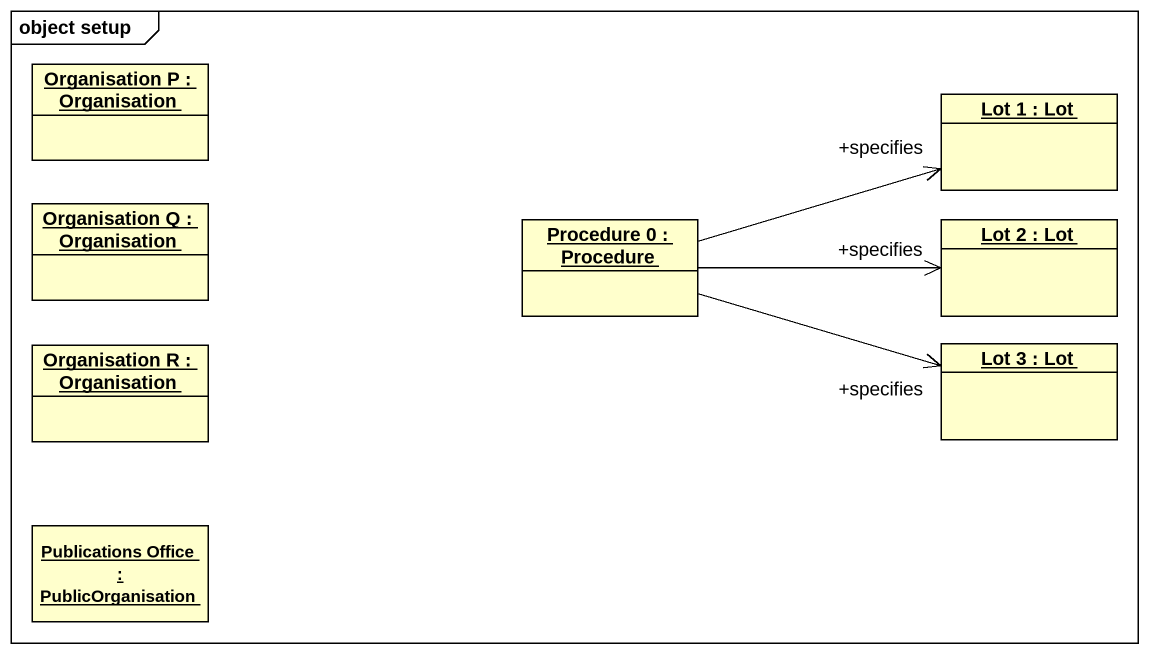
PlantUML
@startuml
mainframe object setup
hide circle
hide empty members
object "Organisation P : Organisation" as Organisation_P
object "Lot 1 : Lot" as Lot_1
object "Organisation Q : Organisation" as Organisation_Q
object "Procedure 0 : Procedure" as Procedure_0
object "Lot 2 : Lot" as Lot_2
object "Organisation R : Organisation" as Organisation_R
object "Lot 3 : Lot" as Lot_3
object "Publications Office : PublicOrganisation" as Publications_Office
Procedure_0 -right-> "+specifies" Lot_1
Procedure_0 -right-> "+specifies" Lot_2
Procedure_0 -right-> "+specifies" Lot_3
@enduml
